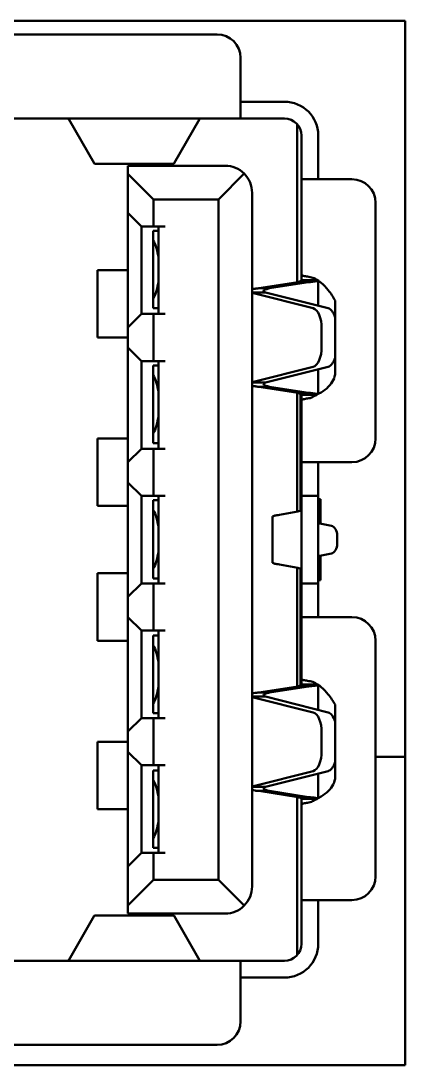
# Model space of a CAD drawing. Header units: millimetres. Extents: x 3412 to 5643, y 891 to 1933.
# Drawn here: x 3697.84 to 3703.54, y 1497.87 to 1513.37 of the extents above; entities that cross this region are included whole.
import ezdxf

# ---------------------------------------------------------------- set-up
doc = ezdxf.new("R2010")
doc.units = ezdxf.units.MM
doc.header["$LTSCALE"] = 1.8
doc.layers.add('외형선(ISO)', color=7, linetype='Continuous', lineweight=50)

msp = doc.modelspace()

# ---------------------------------------------------------------- linework, layer by layer
at = {"layer": '외형선(ISO)'}
for p, q in [((3686.937, 1513.37), (3703.537, 1513.37)), ((3703.537, 1513.37), (3703.537, 1497.87)), ((3689.629, 1513.17), (3700.749, 1513.17)), ((3701.099, 1512.82), (3701.099, 1512.42)), ((3701.099, 1512.42), (3701.099, 1511.92)), ((3701.099, 1512.17), (3701.749, 1512.17)), ((3696.569, 1511.92), (3701.099, 1511.92)), ((3698.926, 1511.256), (3698.55, 1511.912)), ((3700.488, 1511.912), (3700.111, 1511.256)), ((3701.099, 1511.92), (3701.749, 1511.92)), ((3701.939, 1511.832), (3701.939, 1509.489)), ((3701.999, 1511.67), (3701.999, 1511.02)), ((3702.249, 1511.67), (3702.249, 1511.02)), ((3698.934, 1511.247), (3700.103, 1511.247)), ((3699.429, 1511.22), (3699.429, 1511.1)), ((3700.869, 1511.22), (3699.429, 1511.22)), ((3699.429, 1511.1), (3699.429, 1510.52)), ((3699.809, 1510.72), (3699.429, 1511.1)), ((3700.769, 1510.72), (3701.152, 1511.103)), ((3701.999, 1509.602), (3701.999, 1511.02)), ((3702.499, 1511.02), (3701.999, 1511.02)), ((3702.749, 1511.02), (3702.499, 1511.02)), ((3701.269, 1500.52), (3701.269, 1510.82)), ((3699.809, 1510.72), (3700.769, 1510.72)), ((3699.809, 1510.32), (3699.809, 1510.72)), ((3700.769, 1510.72), (3700.769, 1500.62)), ((3703.099, 1507.17), (3703.099, 1510.67)), ((3699.429, 1510.52), (3699.429, 1508.82)), ((3699.429, 1510.52), (3699.629, 1510.32)), ((3699.629, 1509.02), (3699.629, 1510.32)), ((3699.629, 1510.32), (3699.809, 1510.32)), ((3699.804, 1510.254), (3699.879, 1510.254)), ((3699.804, 1510.112), (3699.804, 1510.254)), ((3699.809, 1510.32), (3699.979, 1510.32)), ((3699.879, 1509.02), (3699.879, 1510.32)), ((3699.804, 1510.112), (3699.804, 1509.246)), ((3699.12, 1509.67), (3698.977, 1509.67)), ((3698.977, 1509.67), (3698.977, 1508.67)), ((3699.12, 1509.67), (3699.429, 1509.67)), ((3701.999, 1509.602), (3701.999, 1509.519)), ((3701.945, 1509.49), (3701.367, 1509.401)), ((3701.367, 1509.401), (3701.447, 1509.401)), ((3701.447, 1509.401), (3701.528, 1509.401)), ((3701.528, 1509.401), (3702.106, 1509.49)), ((3702.025, 1509.49), (3701.945, 1509.49)), ((3701.999, 1509.519), (3702.124, 1509.519)), ((3702.106, 1509.49), (3702.025, 1509.49)), ((3702.124, 1509.519), (3702.244, 1509.519)), ((3702.249, 1509.515), (3702.249, 1509.142)), ((3699.804, 1509.104), (3699.804, 1509.246)), ((3701.357, 1509.34), (3701.269, 1509.34)), ((3701.269, 1509.334), (3702.176, 1509.105)), ((3701.468, 1509.34), (3701.357, 1509.34)), ((3702.397, 1509.105), (3701.468, 1509.34)), ((3699.879, 1509.104), (3699.804, 1509.104)), ((3702.499, 1509.221), (3702.499, 1508.119)), ((3699.629, 1509.02), (3699.429, 1508.82)), ((3699.809, 1509.02), (3699.629, 1509.02)), ((3699.809, 1509.02), (3699.979, 1509.02)), ((3699.809, 1508.32), (3699.809, 1509.02)), ((3699.429, 1508.82), (3699.429, 1508.52)), ((3702.3, 1508.533), (3702.3, 1508.807)), ((3698.977, 1508.67), (3699.12, 1508.67)), ((3699.12, 1508.67), (3699.429, 1508.67)), ((3699.429, 1508.52), (3699.429, 1506.82)), ((3699.429, 1508.52), (3699.629, 1508.32)), ((3699.629, 1507.02), (3699.629, 1508.32)), ((3699.629, 1508.32), (3699.809, 1508.32)), ((3699.809, 1508.32), (3699.979, 1508.32)), ((3699.879, 1507.02), (3699.879, 1508.32)), ((3699.804, 1508.112), (3699.804, 1508.254)), ((3699.804, 1508.254), (3699.879, 1508.254)), ((3702.176, 1508.235), (3701.269, 1508.005)), ((3701.468, 1508), (3702.397, 1508.235)), ((3702.249, 1508.197), (3702.249, 1507.83)), ((3699.804, 1508.112), (3699.804, 1507.246)), ((3701.269, 1508), (3701.357, 1508)), ((3701.357, 1508), (3701.468, 1508)), ((3701.447, 1507.939), (3701.367, 1507.939)), ((3701.367, 1507.939), (3701.945, 1507.849)), ((3701.528, 1507.939), (3701.447, 1507.939)), ((3702.106, 1507.849), (3701.528, 1507.939)), ((3701.939, 1507.85), (3701.939, 1506.087)), ((3701.945, 1507.849), (3702.025, 1507.849)), ((3702.025, 1507.849), (3702.106, 1507.849)), ((3701.985, 1507.835), (3701.985, 1506.103)), ((3701.999, 1507.821), (3701.999, 1507.738)), ((3702.124, 1507.821), (3701.999, 1507.821)), ((3701.999, 1506.82), (3701.999, 1507.738)), ((3702.231, 1507.821), (3702.124, 1507.821)), ((3699.804, 1507.104), (3699.804, 1507.246)), ((3699.12, 1507.17), (3698.977, 1507.17)), ((3698.977, 1507.17), (3698.977, 1506.17)), ((3699.429, 1507.17), (3699.12, 1507.17)), ((3699.879, 1507.104), (3699.804, 1507.104)), ((3699.629, 1507.02), (3699.429, 1506.82)), ((3699.809, 1507.02), (3699.629, 1507.02)), ((3699.809, 1507.02), (3699.979, 1507.02)), ((3699.809, 1506.32), (3699.809, 1507.02)), ((3699.429, 1506.82), (3699.429, 1506.52)), ((3701.999, 1506.82), (3701.999, 1506.67)), ((3701.999, 1506.82), (3702.499, 1506.82)), ((3702.249, 1506.67), (3702.249, 1506.82)), ((3702.749, 1506.82), (3702.499, 1506.82)), ((3701.999, 1506.67), (3701.999, 1506.47)), ((3702.249, 1506.47), (3702.249, 1506.67)), ((3699.429, 1506.52), (3699.429, 1504.82)), ((3699.429, 1506.52), (3699.629, 1506.32)), ((3701.999, 1506.47), (3701.999, 1506.32)), ((3702.249, 1506.32), (3702.249, 1506.47)), ((3699.629, 1505.02), (3699.629, 1506.32)), ((3699.629, 1506.32), (3699.809, 1506.32)), ((3699.809, 1506.32), (3699.979, 1506.32)), ((3699.879, 1505.02), (3699.879, 1506.32)), ((3701.999, 1506.32), (3701.999, 1505.02)), ((3702.249, 1506.32), (3701.999, 1506.32)), ((3702.249, 1505.02), (3702.249, 1506.32)), ((3698.977, 1506.17), (3699.12, 1506.17)), ((3699.12, 1506.17), (3699.429, 1506.17)), ((3699.804, 1506.254), (3699.879, 1506.254)), ((3699.804, 1506.112), (3699.804, 1506.254)), ((3701.999, 1506.27), (3701.985, 1506.27)), ((3702.285, 1506.27), (3702.249, 1506.27)), ((3702.285, 1506.27), (3702.285, 1505.906)), ((3699.804, 1506.112), (3699.804, 1505.237)), ((3701.569, 1506.009), (3701.569, 1505.33)), ((3701.675, 1506.038), (3701.946, 1506.089)), ((3702.249, 1505.912), (3702.444, 1505.877)), ((3702.529, 1505.611), (3702.529, 1505.728)), ((3702.444, 1505.462), (3702.249, 1505.427)), ((3702.285, 1505.434), (3702.285, 1505.07)), ((3699.804, 1505.095), (3699.804, 1505.237)), ((3701.946, 1505.251), (3701.675, 1505.302)), ((3701.939, 1505.252), (3701.939, 1503.489)), ((3701.985, 1505.236), (3701.985, 1503.505)), ((3699.12, 1505.17), (3698.977, 1505.17)), ((3698.977, 1505.17), (3698.977, 1504.17)), ((3699.12, 1505.17), (3699.429, 1505.17)), ((3699.879, 1505.095), (3699.804, 1505.095)), ((3701.985, 1505.07), (3701.999, 1505.07)), ((3702.249, 1505.07), (3702.285, 1505.07)), ((3699.629, 1505.02), (3699.429, 1504.82)), ((3699.809, 1505.02), (3699.629, 1505.02)), ((3699.809, 1505.02), (3699.979, 1505.02)), ((3699.809, 1504.32), (3699.809, 1505.02)), ((3701.999, 1505.02), (3701.999, 1504.87)), ((3702.249, 1505.02), (3701.999, 1505.02)), ((3702.249, 1504.87), (3702.249, 1505.02)), ((3699.429, 1504.82), (3699.429, 1504.52)), ((3701.999, 1504.87), (3701.999, 1504.67)), ((3702.249, 1504.67), (3702.249, 1504.87)), ((3701.999, 1504.67), (3701.999, 1504.52)), ((3702.249, 1504.52), (3702.249, 1504.67)), ((3699.429, 1504.52), (3699.429, 1502.82)), ((3699.429, 1504.52), (3699.629, 1504.32)), ((3701.999, 1503.602), (3701.999, 1504.52)), ((3702.499, 1504.52), (3701.999, 1504.52)), ((3702.749, 1504.52), (3702.499, 1504.52)), ((3699.629, 1503.02), (3699.629, 1504.32)), ((3699.629, 1504.32), (3699.809, 1504.32)), ((3699.809, 1504.32), (3699.979, 1504.32)), ((3699.879, 1503.02), (3699.879, 1504.32)), ((3698.977, 1504.17), (3699.12, 1504.17)), ((3699.429, 1504.17), (3699.12, 1504.17)), ((3699.804, 1504.245), (3699.879, 1504.245)), ((3699.804, 1504.103), (3699.804, 1504.245)), ((3703.099, 1500.67), (3703.099, 1504.17)), ((3699.804, 1504.103), (3699.804, 1503.237)), ((3701.999, 1503.602), (3701.999, 1503.519)), ((3701.999, 1503.519), (3702.124, 1503.519)), ((3702.124, 1503.519), (3702.244, 1503.519)), ((3702.249, 1503.515), (3702.249, 1503.142)), ((3701.945, 1503.49), (3701.367, 1503.401)), ((3701.367, 1503.401), (3701.447, 1503.401)), ((3701.447, 1503.401), (3701.528, 1503.401)), ((3701.528, 1503.401), (3702.106, 1503.49)), ((3702.025, 1503.49), (3701.945, 1503.49)), ((3702.106, 1503.49), (3702.025, 1503.49)), ((3699.804, 1503.095), (3699.804, 1503.237)), ((3701.357, 1503.34), (3701.269, 1503.34)), ((3701.269, 1503.334), (3702.176, 1503.105)), ((3701.468, 1503.34), (3701.357, 1503.34)), ((3702.397, 1503.105), (3701.468, 1503.34)), ((3702.499, 1503.221), (3702.499, 1502.119)), ((3699.879, 1503.095), (3699.804, 1503.095)), ((3699.629, 1503.02), (3699.429, 1502.82)), ((3699.809, 1503.02), (3699.629, 1503.02)), ((3699.809, 1503.02), (3699.979, 1503.02)), ((3699.809, 1502.32), (3699.809, 1503.02)), ((3699.429, 1502.82), (3699.429, 1502.52)), ((3702.3, 1502.533), (3702.3, 1502.807)), ((3699.12, 1502.67), (3698.977, 1502.67)), ((3698.977, 1502.67), (3698.977, 1501.67)), ((3699.429, 1502.67), (3699.12, 1502.67)), ((3699.429, 1502.52), (3699.629, 1502.32)), ((3699.429, 1502.52), (3699.429, 1500.82)), ((3703.537, 1502.445), (3703.099, 1502.445)), ((3699.629, 1501.02), (3699.629, 1502.32)), ((3699.629, 1502.32), (3699.809, 1502.32)), ((3699.809, 1502.32), (3699.979, 1502.32)), ((3699.879, 1501.02), (3699.879, 1502.32)), ((3699.804, 1502.103), (3699.804, 1502.245)), ((3699.804, 1502.245), (3699.879, 1502.245)), ((3702.176, 1502.235), (3701.269, 1502.005)), ((3701.468, 1502), (3702.397, 1502.235)), ((3702.249, 1502.197), (3702.249, 1501.83)), ((3699.804, 1502.103), (3699.804, 1501.237)), ((3701.269, 1502), (3701.357, 1502)), ((3701.357, 1502), (3701.468, 1502)), ((3701.447, 1501.939), (3701.367, 1501.939)), ((3701.367, 1501.939), (3701.945, 1501.849)), ((3701.528, 1501.939), (3701.447, 1501.939)), ((3702.106, 1501.849), (3701.528, 1501.939)), ((3701.939, 1501.85), (3701.939, 1499.507)), ((3701.945, 1501.849), (3702.025, 1501.849)), ((3701.999, 1501.821), (3701.999, 1501.738)), ((3702.124, 1501.821), (3701.999, 1501.821)), ((3702.025, 1501.849), (3702.106, 1501.849)), ((3702.231, 1501.821), (3702.124, 1501.821)), ((3698.977, 1501.67), (3699.12, 1501.67)), ((3699.429, 1501.67), (3699.12, 1501.67)), ((3701.999, 1500.32), (3701.999, 1501.738)), ((3699.804, 1501.095), (3699.804, 1501.237)), ((3699.879, 1501.095), (3699.804, 1501.095)), ((3699.629, 1501.02), (3699.429, 1500.82)), ((3699.809, 1501.02), (3699.629, 1501.02)), ((3699.809, 1501.02), (3699.979, 1501.02)), ((3699.809, 1500.62), (3699.809, 1501.02)), ((3699.429, 1500.82), (3699.429, 1500.24)), ((3699.429, 1500.24), (3699.809, 1500.62)), ((3700.769, 1500.62), (3699.809, 1500.62)), ((3701.152, 1500.237), (3700.769, 1500.62)), ((3701.999, 1500.32), (3701.999, 1499.67)), ((3701.999, 1500.32), (3702.499, 1500.32)), ((3702.249, 1500.32), (3702.249, 1499.67)), ((3702.499, 1500.32), (3702.749, 1500.32)), ((3700.103, 1500.093), (3698.934, 1500.093)), ((3699.429, 1500.24), (3699.429, 1500.12)), ((3699.429, 1500.12), (3700.869, 1500.12)), ((3698.55, 1499.427), (3698.926, 1500.084)), ((3700.111, 1500.084), (3700.488, 1499.427)), ((3701.099, 1499.42), (3696.569, 1499.42)), ((3701.749, 1499.42), (3701.099, 1499.42)), ((3701.099, 1499.42), (3701.099, 1498.92)), ((3701.749, 1499.17), (3701.099, 1499.17)), ((3701.099, 1498.92), (3701.099, 1498.52)), ((3700.749, 1498.17), (3689.629, 1498.17)), ((3703.537, 1497.87), (3686.937, 1497.87))]:
    msp.add_line(p, q, dxfattribs=at)
for centre, radius, start, end in [((3700.749, 1512.82), 0.35, 0, 90), ((3701.749, 1511.67), 0.5, 0, 90), ((3701.749, 1511.67), 0.25, 0, 90), ((3700.869, 1510.82), 0.4, 45, 90), ((3700.869, 1510.82), 0.4, 0, 45), ((3702.749, 1510.67), 0.35, 0, 90), ((3702.749, 1507.17), 0.35, 270, 0), ((3702.749, 1504.17), 0.35, 0, 90), ((3702.749, 1500.67), 0.35, 270, 0), ((3700.869, 1500.52), 0.4, 315, 0), ((3700.869, 1500.52), 0.4, 270, 315), ((3701.749, 1499.67), 0.5, 270, 0), ((3701.749, 1499.67), 0.25, 270, 0), ((3700.749, 1498.52), 0.35, 270, 0)]:
    msp.add_arc(centre, radius, start, end, dxfattribs=at)
for centre, major_axis, ratio, start_param, end_param in [((3698.544, 1511.412), (-0.006, 0.508), 0.123135, 6.108552, 6.281746), ((3700.494, 1511.412), (0.005, 0.508), 0.123273, 0.001243, 0.174436), ((3699.618, 1509.754), (0, -0.5), 0.533333, 1.774023, 2.368755), ((3699.618, 1509.604), (0, -0.5), 0.533333, 0.772838, 1.36757), ((3702.159, 1508.807), (0, 0.3), 0.469472, 4.712389, 6.164904), ((3702.38, 1508.807), (0, 0.3), 0.469472, 5.283255, 6.164904), ((3702.159, 1508.533), (0, -0.3), 0.469472, 0.118281, 1.570796), ((3702.38, 1508.533), (0, -0.3), 0.469472, 0.118281, 0.99993), ((3699.618, 1507.754), (0, -0.5), 0.533333, 1.774023, 2.368755), ((3699.618, 1507.604), (0, -0.5), 0.533333, 0.772838, 1.36757), ((3699.618, 1505.754), (0, -0.5), 0.533333, 1.774023, 2.368755), ((3702.433, 1505.728), (0, 0.15), 0.642788, 4.712389, 6.168348), ((3702.433, 1505.611), (0, -0.15), 0.642788, 0.114838, 1.570797), ((3699.618, 1505.595), (0, -0.5), 0.533333, 0.772838, 1.36757), ((3699.618, 1503.745), (0, -0.5), 0.533333, 1.774023, 2.368755), ((3699.618, 1503.595), (0, -0.5), 0.533333, 0.772838, 1.36757), ((3702.159, 1502.807), (0, 0.3), 0.469472, 4.712389, 6.164904), ((3702.38, 1502.807), (0, 0.3), 0.469472, 5.283255, 6.164904), ((3702.159, 1502.533), (0, -0.3), 0.469472, 0.118281, 1.570796), ((3702.38, 1502.533), (0, -0.3), 0.469472, 0.118281, 0.99993), ((3699.618, 1501.745), (0, -0.5), 0.533333, 1.774023, 2.368755), ((3699.618, 1501.595), (0, -0.5), 0.533333, 0.772838, 1.36757), ((3698.544, 1499.927), (-0.006, -0.508), 0.123135, 0.00144, 0.174633), ((3700.494, 1499.927), (0.005, -0.508), 0.123273, 6.108749, 6.281942)]:
    msp.add_ellipse(centre, major_axis=major_axis, ratio=ratio, start_param=start_param, end_param=end_param, dxfattribs=at)
for points in [[(3698.934, 1511.247), (3698.932, 1511.247), (3698.929, 1511.25), (3698.926, 1511.256)], [(3700.111, 1511.256), (3700.109, 1511.25), (3700.106, 1511.247), (3700.103, 1511.247)], [(3698.926, 1500.084), (3698.929, 1500.09), (3698.932, 1500.093), (3698.934, 1500.093)], [(3700.103, 1500.093), (3700.106, 1500.093), (3700.109, 1500.09), (3700.111, 1500.084)]]:
    msp.add_open_spline(points, degree=3, dxfattribs=at)
for points, knots in [([(3702.132, 1509.568), (3702.104, 1509.572), (3702.079, 1509.576), (3702.06, 1509.579), (3702.04, 1509.583), (3702.024, 1509.587), (3702.014, 1509.591), (3702.004, 1509.594), (3701.999, 1509.598), (3701.999, 1509.602)], [0, 0, 0, 0, 0.333333, 0.333333, 0.333333, 0.666667, 0.666667, 0.666667, 1, 1, 1, 1]), ([(3702.499, 1509.221), (3702.469, 1509.274), (3702.436, 1509.325), (3702.367, 1509.412), (3702.331, 1509.45), (3702.266, 1509.504), (3702.238, 1509.524), (3702.183, 1509.553), (3702.156, 1509.563), (3702.132, 1509.568)], [-0.05580693, -0.05580693, -0.05580693, -0.05580693, -0.03771766, -0.03771766, -0.02220883, -0.02220883, -0.01086022, -0.01086022, -0.000001, -0.000001, -0.000001, -0.000001]), ([(3701.367, 1509.401), (3701.348, 1509.398), (3701.33, 1509.396), (3701.297, 1509.392), (3701.282, 1509.39), (3701.269, 1509.387)], [-0.06848724, -0.06848724, -0.06848724, -0.06848724, -0.06100656, -0.06100656, -0.05351512, -0.05351512, -0.05351512, -0.05351512]), ([(3701.528, 1509.401), (3701.506, 1509.396), (3701.488, 1509.391), (3701.459, 1509.381), (3701.449, 1509.376), (3701.438, 1509.365), (3701.437, 1509.36), (3701.445, 1509.35), (3701.454, 1509.345), (3701.468, 1509.34)], [-0.03465356, -0.03465356, -0.03465356, -0.03465356, -0.02602396, -0.02602396, -0.01741129, -0.01741129, -0.00871435, -0.00871435, 0, 0, 0, 0]), ([(3701.945, 1509.49), (3701.956, 1509.494), (3701.966, 1509.497), (3701.974, 1509.5), (3701.982, 1509.503), (3701.988, 1509.506), (3701.992, 1509.509), (3701.997, 1509.513), (3701.999, 1509.516), (3701.999, 1509.519)], [0, 0, 0, 0, 0.333333, 0.333333, 0.333333, 0.666667, 0.666667, 0.666667, 1, 1, 1, 1]), ([(3702.106, 1509.49), (3702.136, 1509.494), (3702.162, 1509.497), (3702.183, 1509.5), (3702.204, 1509.503), (3702.221, 1509.506), (3702.232, 1509.509), (3702.24, 1509.512), (3702.245, 1509.514), (3702.247, 1509.516)], [0, 0, 0, 0, 0.3333333, 0.3333333, 0.3333333, 0.6666667, 0.6666667, 0.6666667, 0.909092, 0.909092, 0.909092, 0.909092]), ([(3701.468, 1508), (3701.454, 1507.995), (3701.445, 1507.989), (3701.437, 1507.979), (3701.438, 1507.974), (3701.448, 1507.964), (3701.458, 1507.959), (3701.487, 1507.949), (3701.506, 1507.944), (3701.528, 1507.939)], [-0.03465457, -0.03465457, -0.03465457, -0.03465457, -0.02602556, -0.02602556, -0.0174123, -0.0174123, -0.00871477, -0.00871477, -0.000001, -0.000001, -0.000001, -0.000001]), ([(3702.132, 1507.771), (3702.152, 1507.781), (3702.173, 1507.791), (3702.217, 1507.813), (3702.238, 1507.824), (3702.301, 1507.861), (3702.341, 1507.887), (3702.408, 1507.944), (3702.436, 1507.976), (3702.478, 1508.044), (3702.492, 1508.08), (3702.499, 1508.119)], [-0.05025133, -0.05025133, -0.05025133, -0.05025133, -0.043033, -0.043033, -0.03644017, -0.03644017, -0.02406757, -0.02406757, -0.01182026, -0.01182026, -0.00000378, -0.00000378, -0.00000378, -0.00000378]), ([(3701.269, 1507.952), (3701.282, 1507.95), (3701.297, 1507.948), (3701.33, 1507.943), (3701.348, 1507.941), (3701.367, 1507.939)], [-0.01495684, -0.01495684, -0.01495684, -0.01495684, -0.00748177, -0.00748177, -0.000001, -0.000001, -0.000001, -0.000001]), ([(3701.999, 1507.821), (3701.999, 1507.824), (3701.997, 1507.827), (3701.992, 1507.83), (3701.988, 1507.833), (3701.982, 1507.837), (3701.974, 1507.84), (3701.966, 1507.843), (3701.956, 1507.846), (3701.945, 1507.849)], [0, 0, 0, 0, 0.333333, 0.333333, 0.333333, 0.666667, 0.666667, 0.666667, 1, 1, 1, 1]), ([(3702.242, 1507.827), (3702.239, 1507.828), (3702.236, 1507.829), (3702.232, 1507.83), (3702.221, 1507.833), (3702.204, 1507.837), (3702.183, 1507.84), (3702.162, 1507.843), (3702.136, 1507.846), (3702.106, 1507.849)], [0.2088689, 0.2088689, 0.2088689, 0.2088689, 0.3333333, 0.3333333, 0.3333333, 0.6666667, 0.6666667, 0.6666667, 1, 1, 1, 1]), ([(3701.999, 1507.738), (3701.999, 1507.742), (3702.004, 1507.745), (3702.014, 1507.749), (3702.024, 1507.753), (3702.04, 1507.756), (3702.06, 1507.76), (3702.079, 1507.764), (3702.104, 1507.767), (3702.132, 1507.771)], [0, 0, 0, 0, 0.333333, 0.333333, 0.333333, 0.666667, 0.666667, 0.666667, 1, 1, 1, 1]), ([(3701.569, 1506.009), (3701.569, 1506.011), (3701.57, 1506.013), (3701.572, 1506.014), (3701.578, 1506.018), (3701.589, 1506.022), (3701.606, 1506.026), (3701.624, 1506.03), (3701.647, 1506.034), (3701.675, 1506.038)], [0.5127511, 0.5127511, 0.5127511, 0.5127511, 0.6, 0.6, 0.6, 0.8, 0.8, 0.8, 1, 1, 1, 1]), ([(3701.999, 1506.117), (3701.999, 1506.114), (3701.997, 1506.111), (3701.993, 1506.108), (3701.989, 1506.105), (3701.983, 1506.101), (3701.975, 1506.098), (3701.967, 1506.095), (3701.957, 1506.092), (3701.946, 1506.089)], [0, 0, 0, 0, 0.333333, 0.333333, 0.333333, 0.666667, 0.666667, 0.666667, 1, 1, 1, 1]), ([(3701.675, 1505.302), (3701.647, 1505.306), (3701.624, 1505.31), (3701.606, 1505.313), (3701.589, 1505.317), (3701.577, 1505.321), (3701.572, 1505.325), (3701.57, 1505.327), (3701.569, 1505.329), (3701.569, 1505.33)], [0, 0, 0, 0, 0.2, 0.2, 0.2, 0.4, 0.4, 0.4, 0.4871027, 0.4871027, 0.4871027, 0.4871027]), ([(3701.946, 1505.251), (3701.957, 1505.248), (3701.967, 1505.244), (3701.975, 1505.241), (3701.983, 1505.238), (3701.989, 1505.235), (3701.993, 1505.232), (3701.997, 1505.229), (3701.999, 1505.225), (3701.999, 1505.222)], [0, 0, 0, 0, 0.333333, 0.333333, 0.333333, 0.666667, 0.666667, 0.666667, 1, 1, 1, 1]), ([(3701.945, 1503.49), (3701.956, 1503.494), (3701.966, 1503.497), (3701.974, 1503.5), (3701.982, 1503.503), (3701.988, 1503.506), (3701.992, 1503.509), (3701.997, 1503.513), (3701.999, 1503.516), (3701.999, 1503.519)], [0, 0, 0, 0, 0.333333, 0.333333, 0.333333, 0.666667, 0.666667, 0.666667, 1, 1, 1, 1]), ([(3702.132, 1503.568), (3702.104, 1503.572), (3702.079, 1503.576), (3702.06, 1503.579), (3702.04, 1503.583), (3702.024, 1503.587), (3702.014, 1503.591), (3702.004, 1503.594), (3701.999, 1503.598), (3701.999, 1503.602)], [0, 0, 0, 0, 0.333333, 0.333333, 0.333333, 0.666667, 0.666667, 0.666667, 1, 1, 1, 1]), ([(3702.106, 1503.49), (3702.136, 1503.494), (3702.162, 1503.497), (3702.183, 1503.5), (3702.204, 1503.503), (3702.221, 1503.506), (3702.232, 1503.509), (3702.24, 1503.512), (3702.245, 1503.514), (3702.247, 1503.516)], [0, 0, 0, 0, 0.3333333, 0.3333333, 0.3333333, 0.6666667, 0.6666667, 0.6666667, 0.909092, 0.909092, 0.909092, 0.909092]), ([(3702.499, 1503.221), (3702.469, 1503.274), (3702.436, 1503.325), (3702.367, 1503.412), (3702.331, 1503.45), (3702.266, 1503.504), (3702.238, 1503.524), (3702.183, 1503.553), (3702.156, 1503.563), (3702.132, 1503.568)], [-0.05580737, -0.05580737, -0.05580737, -0.05580737, -0.03771766, -0.03771766, -0.02220883, -0.02220883, -0.01086022, -0.01086022, -0.000001, -0.000001, -0.000001, -0.000001]), ([(3701.367, 1503.401), (3701.348, 1503.398), (3701.33, 1503.396), (3701.297, 1503.392), (3701.282, 1503.39), (3701.269, 1503.387)], [-0.06848725, -0.06848725, -0.06848725, -0.06848725, -0.06100656, -0.06100656, -0.05351512, -0.05351512, -0.05351512, -0.05351512]), ([(3701.528, 1503.401), (3701.506, 1503.396), (3701.488, 1503.391), (3701.459, 1503.381), (3701.449, 1503.376), (3701.438, 1503.365), (3701.437, 1503.36), (3701.445, 1503.35), (3701.454, 1503.345), (3701.468, 1503.34)], [-0.03465356, -0.03465356, -0.03465356, -0.03465356, -0.02602396, -0.02602396, -0.01741129, -0.01741129, -0.00871435, -0.00871435, 0, 0, 0, 0]), ([(3702.132, 1501.771), (3702.152, 1501.781), (3702.173, 1501.791), (3702.217, 1501.813), (3702.238, 1501.824), (3702.301, 1501.861), (3702.341, 1501.887), (3702.408, 1501.944), (3702.436, 1501.976), (3702.478, 1502.044), (3702.492, 1502.08), (3702.499, 1502.119)], [-0.05025121, -0.05025121, -0.05025121, -0.05025121, -0.04303289, -0.04303289, -0.03644008, -0.03644008, -0.02406752, -0.02406752, -0.01182025, -0.01182025, -0.00000378, -0.00000378, -0.00000378, -0.00000378]), ([(3701.269, 1501.952), (3701.282, 1501.95), (3701.297, 1501.948), (3701.33, 1501.943), (3701.348, 1501.941), (3701.367, 1501.939)], [-0.01495684, -0.01495684, -0.01495684, -0.01495684, -0.00748177, -0.00748177, -0.000001, -0.000001, -0.000001, -0.000001]), ([(3701.468, 1502), (3701.454, 1501.995), (3701.445, 1501.989), (3701.437, 1501.979), (3701.438, 1501.974), (3701.448, 1501.964), (3701.458, 1501.959), (3701.487, 1501.949), (3701.506, 1501.944), (3701.528, 1501.939)], [-0.03465457, -0.03465457, -0.03465457, -0.03465457, -0.02602556, -0.02602556, -0.0174123, -0.0174123, -0.00871477, -0.00871477, -0.000001, -0.000001, -0.000001, -0.000001]), ([(3701.999, 1501.821), (3701.999, 1501.824), (3701.997, 1501.827), (3701.992, 1501.83), (3701.988, 1501.833), (3701.982, 1501.837), (3701.974, 1501.84), (3701.966, 1501.843), (3701.956, 1501.846), (3701.945, 1501.849)], [0, 0, 0, 0, 0.333333, 0.333333, 0.333333, 0.666667, 0.666667, 0.666667, 1, 1, 1, 1]), ([(3702.242, 1501.827), (3702.239, 1501.828), (3702.236, 1501.829), (3702.232, 1501.83), (3702.221, 1501.833), (3702.204, 1501.837), (3702.183, 1501.84), (3702.162, 1501.843), (3702.136, 1501.846), (3702.106, 1501.849)], [0.2088689, 0.2088689, 0.2088689, 0.2088689, 0.3333333, 0.3333333, 0.3333333, 0.6666667, 0.6666667, 0.6666667, 1, 1, 1, 1]), ([(3701.999, 1501.738), (3701.999, 1501.742), (3702.004, 1501.745), (3702.014, 1501.749), (3702.024, 1501.753), (3702.04, 1501.756), (3702.06, 1501.76), (3702.079, 1501.764), (3702.104, 1501.767), (3702.132, 1501.771)], [0, 0, 0, 0, 0.333333, 0.333333, 0.333333, 0.666667, 0.666667, 0.666667, 1, 1, 1, 1])]:
    msp.add_open_spline(points, degree=3, knots=knots, dxfattribs=at)

doc.saveas('drawing.dxf')
